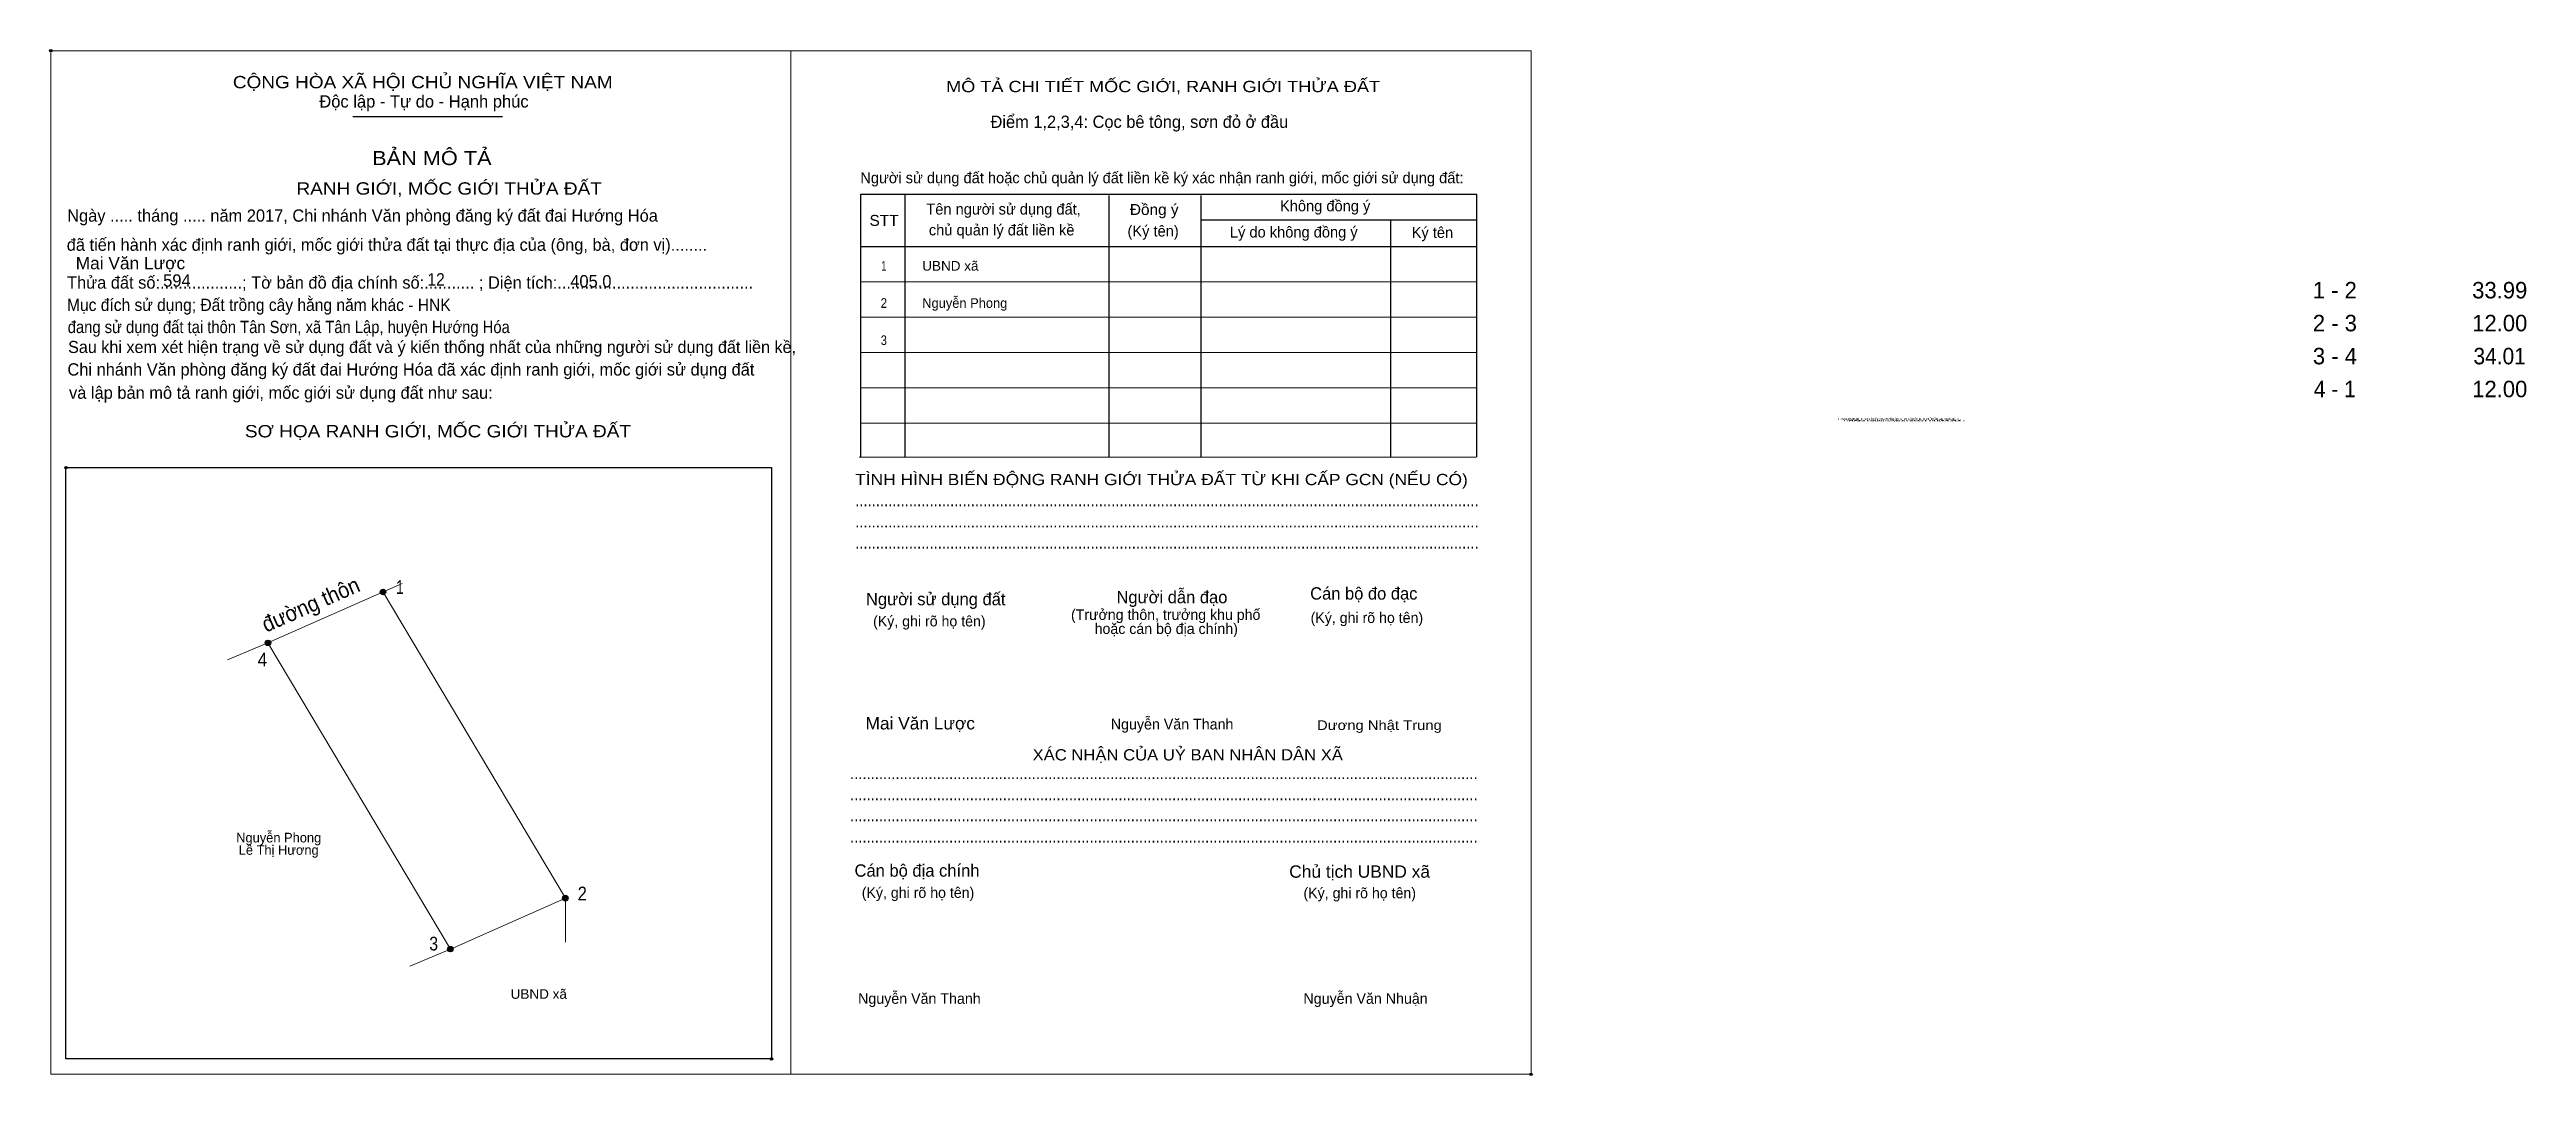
# Model space of a CAD drawing. Header units: metres. Extents: x 548325 to 548562, y 1837810 to 1837908.
import ezdxf
from ezdxf.enums import TextEntityAlignment as Align

# ---------------------------------------------------------------- set-up
doc = ezdxf.new("R2010")
doc.units = ezdxf.units.M
doc.header["$LTSCALE"] = 0.47
doc.header["$PDMODE"] = 32
doc.header["$PDSIZE"] = 0.235
for name, color, linetype, lineweight in [('1', 7, 'Continuous', 25), ('10', 7, 'Continuous', 13), ('11', 7, 'Continuous', 25), ('2', 7, 'Continuous', 13), ('27', 7, 'Continuous', 13)]:
    doc.layers.add(name, color=color, linetype=linetype, lineweight=lineweight)
for name, color, linetype in [('36', 7, 'Continuous'), ('52', 7, 'Continuous'), ('6', 7, 'Continuous'), ('60', 7, 'Continuous'), ('9', 7, 'Continuous')]:
    doc.layers.add(name, color=color, linetype=linetype)

msp = doc.modelspace()

# ---------------------------------------------------------------- hatches: boundary and pattern name
at = {"layer": '11'}
for points in [[(548357.3421, 1837856.33, 1), (548356.8179, 1837856.33, 1)], [(548346.3621, 1837851.48, 1), (548345.8379, 1837851.48, 1)], [(548374.7321, 1837827.12, 1), (548374.2079, 1837827.12, 1)], [(548363.7621, 1837822.26, 1), (548363.2379, 1837822.26, 1)], [(548363.7621, 1837822.26, 1), (548363.2379, 1837822.26, 1)]]:
    msp.add_hatch(color=256, dxfattribs=at).paths.add_polyline_path(points)

# ---------------------------------------------------------------- linework, layer by layer
at = {"layer": '1'}
for p, q in [((548354.21, 1837901.72), (548368.48, 1837901.72)), ((548406.85, 1837894.28), (548406.85, 1837869.2)), ((548426.32, 1837894.18), (548426.32, 1837869.2)), ((548435.11, 1837894.18), (548435.11, 1837869.2)), ((548435.11, 1837891.85), (548461.44, 1837891.85)), ((548453.19, 1837891.85), (548453.19, 1837869.2)), ((548402.62, 1837889.29), (548461.44, 1837889.29))]:
    msp.add_line(p, q, dxfattribs=at)
at = {"layer": '1', "lineweight": 13}
for p, q in [((548402.62, 1837885.92), (548461.44, 1837885.92)), ((548402.62, 1837882.56), (548461.44, 1837882.56)), ((548402.62, 1837879.19), (548461.44, 1837879.19)), ((548402.62, 1837875.82), (548461.44, 1837875.82)), ((548402.62, 1837872.45), (548461.44, 1837872.45)), ((548402.51, 1837869.2), (548461.34, 1837869.2))]:
    msp.add_line(p, q, dxfattribs=at)
at = {"layer": '1'}
msp.add_lwpolyline([(548461.44, 1837869.2), (548461.44, 1837894.28), (548402.62, 1837894.28), (548402.62, 1837869.2)], dxfattribs=at)
msp.add_lwpolyline([(548326.83, 1837868.2), (548394.14, 1837868.2), (548394.14, 1837811.78), (548326.83, 1837811.78)], close=True, dxfattribs=at)
for p in [(548325.38, 1837907.98), (548325.39, 1837907.98), (548326.83, 1837868.2), (548394.14, 1837811.78), (548466.6, 1837810.32)]:
    msp.add_point(p, dxfattribs=at)
at = {"layer": '10'}
msp.add_line((548346.1, 1837851.48), (548363.5, 1837822.26), dxfattribs=at)
for points in [[(548363.5, 1837822.26), (548346.1, 1837851.48), (548358.91, 1837857.14)], [(548357.08, 1837856.33), (548374.47, 1837827.12), (548363.5, 1837822.26)]]:
    msp.add_lwpolyline(points, dxfattribs=at)
at = {"layer": '11'}
for centre in [(548357.08, 1837856.33), (548346.1, 1837851.48), (548374.47, 1837827.12), (548363.5, 1837822.26), (548363.5, 1837822.26)]:
    msp.add_circle(centre, 0.2621, dxfattribs=at)
at = {"layer": '2'}
for points in [[(548325.39, 1837907.98), (548395.99, 1837907.98), (548395.99, 1837810.32), (548325.39, 1837810.32)], [(548395.99, 1837907.98), (548466.6, 1837907.98), (548466.6, 1837810.32), (548395.99, 1837810.32)], [(548395.99, 1837907.98), (548466.6, 1837907.98), (548466.6, 1837810.32), (548395.99, 1837810.32)]]:
    msp.add_lwpolyline(points, close=True, dxfattribs=at)
at = {"layer": '27'}
for p, q in [((548346.1, 1837851.48), (548342.23, 1837849.85)), ((548374.47, 1837827.12), (548374.47, 1837822.93)), ((548363.5, 1837822.26), (548359.63, 1837820.64))]:
    msp.add_line(p, q, dxfattribs=at)

# ---------------------------------------------------------------- texts
at = {"layer": '1'}
for s, height, width, p in [('CỘNG HÒA XÃ HỘI CHỦ NGHĨA VIỆT NAM', 1.178, 1.15, (548342.75, 1837904.4)), ('RANH GIỚI, MỐC GIỚI THỬA ĐẤT', 1.179, 1.15, (548348.82, 1837894.25)), ('STT', 1.044, 1.05, (548403.49, 1837891.27)), ('Đồng ý', 1.044, 1.05, (548428.33, 1837892.31)), ('Mục đích sử dụng; Đất trồng cây hằng năm khác - HNK', 1.17, 0.95, (548326.93, 1837883.15)), ('đang sử dụng đất tại thôn Tân Sơn, xã Tân Lập, huyện Hướng Hóa', 1.17, 0.9, (548327, 1837881.04)), ('RANH GIỚI, MỐC GIỚI THỬA ĐẤT', 0.1475, 3.55, (548495.85, 1837872.77)), ('RANH GIỚI, MỐC GIỚI THỬA ĐẤT', 0.1475, 3.55, (548496.28, 1837872.77)), ('SƠ HỌA RANH GIỚI, MỐC GIỚI THỬA ĐẤT', 1.179, 1.15, (548343.9, 1837871.09)), ('RANH GIỚI, MỐC GIỚI THỬA ĐẤT', 0.1475, 3.55, (548496.42, 1837872.61)), ('RANH GIỚI, MỐC GIỚI THỬA ĐẤT', 0.1475, 3.55, (548496.86, 1837872.61)), ('TÌNH HÌNH BIẾN ĐỘNG RANH GIỚI THỬA ĐẤT TỪ KHI CẤP GCN (NẾU CÓ)', 1.077, 1.15, (548402.12, 1837866.53)), ('.......................................................................................................................................................', 1.178, 0.9, (548402.12, 1837864.51)), ('.......................................................................................................................................................', 1.178, 0.9, (548402.12, 1837862.49)), ('.......................................................................................................................................................', 1.178, 0.9, (548402.12, 1837860.47)), ('Dương Nhật Trung', 0.9172, 1.15, (548446.18, 1837843.17)), ('........................................................................................................................................................', 1.178, 0.9, (548401.63, 1837838.48)), ('........................................................................................................................................................', 1.178, 0.9, (548401.63, 1837836.46)), ('........................................................................................................................................................', 1.178, 0.9, (548401.63, 1837834.45)), ('........................................................................................................................................................', 1.178, 0.9, (548401.63, 1837832.43)), ('Chủ tịch UBND xã', 1.179, 1.05, (548443.53, 1837829.07))]:
    msp.add_text(s, height=height, dxfattribs=dict(at, width=width)).set_placement(p)
for s, height, p in [('Độc lập - Tự do - Hạnh phúc', 1.178, (548351, 1837902.56)), ('Điểm 1,2,3,4: Cọc bê tông, sơn đỏ ở đầu', 1.17, (548415.03, 1837900.62)), ('Người sử dụng đất hoặc chủ quản lý đất liền kề ký xác nhận ranh giới, mốc giới sử dụng đất:', 1.044, (548402.61, 1837895.34)), ('Ngày ..... tháng ..... năm 2017, Chi nhánh Văn phòng đăng ký đất đai Hướng Hóa', 1.17, (548326.95, 1837891.67)), ('Tên người sử dụng đất,', 1.044, (548408.91, 1837892.35)), ('Không đồng ý', 1.044, (548442.65, 1837892.66)), (' đã tiến hành xác định ranh giới, mốc giới thửa đất tại thực địa của (ông, bà, đơn vị)........', 1.17, (548326.47, 1837888.89)), ('chủ quản lý đất liền kề', 1.044, (548409.15, 1837890.36)), ('(Ký tên)', 1.044, (548428.1, 1837890.26)), ('Lý do không đồng ý', 1.044, (548437.87, 1837890.16)), ('Ký tên', 1.044, (548455.21, 1837890.12)), ('Thửa đất số:..................; Tờ bản đồ địa chính số:........... ; Diện tích:...........................................', 1.17, (548326.93, 1837885.28)), ('Sau khi xem xét hiện trạng về sử dụng đất và ý kiến thống nhất của những người sử dụng đất liền kề,', 1.152, (548327.03, 1837879.14)), ('Chi nhánh Văn phòng đăng ký đất đai Hướng Hóa đã xác định ranh giới, mốc giới sử dụng đất', 1.17, (548326.97, 1837876.99)), (' và lập bản mô tả ranh giới, mốc giới sử dụng đất như sau:', 1.17, (548326.69, 1837874.77)), ('Người sử dụng đất', 1.179, (548403.15, 1837855.07)), ('Người dẫn đạo', 1.178, (548427.05, 1837855.26)), ('Cán bộ đo đạc', 1.176, (548445.53, 1837855.61)), ('(Ký, ghi rõ họ tên)', 1.01, (548403.83, 1837853.05)), ('(Ký, ghi rõ họ tên)', 1.01, (548445.57, 1837853.38)), ('Nguyễn Văn Thanh', 1.015, (548426.51, 1837843.22)), ('Cán bộ địa chính', 1.179, (548402.06, 1837829.17)), ('(Ký, ghi rõ họ tên)', 1.01, (548402.75, 1837827.15)), ('(Ký, ghi rõ họ tên)', 1.01, (548444.89, 1837827.11)), ('Nguyễn Văn Thanh', 1.015, (548402.4, 1837817.04)), ('Nguyễn Văn Nhuận', 1.015, (548444.89, 1837817.04))]:
    msp.add_text(s, height=height, dxfattribs=at).set_placement(p)
for s, height, width, p in [('MÔ TẢ CHI TIẾT MỐC GIỚI, RANH GIỚI THỬA ĐẤT', 1.077, 1.2, (548431.5, 1837904.03)), ('BẢN MÔ TẢ', 1.347, 1.15, (548361.735, 1837897.07)), ('XÁC NHẬN CỦA UỶ BAN NHÂN DÂN XÃ', 1.078, 1.1, (548433.85, 1837840.26))]:
    msp.add_text(s, height=height, dxfattribs=dict(at, width=width)).set_placement(p, align=Align.CENTER)
for s, p in [('(Trưởng thôn, trưởng khu phố', (548431.745, 1837853.67)), ('hoặc cán bộ địa chính)', (548431.8, 1837852.33))]:
    msp.add_text(s, height=1.01, dxfattribs=at).set_placement(p, align=Align.CENTER)
at = {"layer": '10', "width": 0.95}
msp.add_text('đường thôn', height=1.5, rotation=23.832, dxfattribs=at).set_placement((548345.93, 1837852.45))
at = {"layer": '36'}
for s, p in [('Nguyễn Phong', (548347.125, 1837832.44)), ('Lê Thị Hương', (548347.125, 1837831.26))]:
    msp.add_text(s, height=0.9172, dxfattribs=at).set_placement(p, align=Align.CENTER)
at = {"layer": '36', "width": 1.05}
msp.add_text('UBND xã', height=0.9172, dxfattribs=at).set_placement((548371.935, 1837817.52), align=Align.CENTER)
at = {"layer": '52'}
for s, p in [('1 - 2', (548543.28, 1837884.35)), ('33.99', (548559.015, 1837884.35)), ('2 - 3', (548543.285, 1837881.21)), ('12.00', (548559.015, 1837881.21)), ('3 - 4', (548543.29, 1837878.06)), ('12.00', (548559.015, 1837874.92))]:
    msp.add_text(s, height=1.572, dxfattribs=at).set_placement(p, align=Align.CENTER)
at = {"layer": '52', "width": 0.95}
for s, p in [('34.01', (548559.005, 1837878.06)), ('4 - 1', (548543.28, 1837874.92))]:
    msp.add_text(s, height=1.572, dxfattribs=at).set_placement(p, align=Align.CENTER)
at = {"layer": '6'}
for s, width, p in [('Mai Văn Lược', 1.05, (548327.76, 1837887.13)), ('12', 0.95, (548361.31, 1837885.58)), ('Mai Văn Lược', 1.05, (548403.11, 1837843.22))]:
    msp.add_text(s, height=1.175, dxfattribs=dict(at, width=width)).set_placement(p)
for s, p in [('594', (548336.1, 1837885.47)), ('405.0', (548374.94, 1837885.4))]:
    msp.add_text(s, height=1.175, dxfattribs=at).set_placement(p)
at = {"layer": '60'}
for s, width, p in [('1', 0.75, (548404.86, 1837887)), ('2', 0.9, (548404.855, 1837883.45)), ('3', 0.85, (548404.855, 1837879.9))]:
    msp.add_text(s, height=0.9172, dxfattribs=dict(at, width=width)).set_placement(p, align=Align.CENTER)
at = {"layer": '60', "width": 1.05}
msp.add_text('UBND xã', height=0.9172, dxfattribs=at).set_placement((548408.52, 1837887))
at = {"layer": '60'}
msp.add_text('Nguyễn Phong', height=0.9172, dxfattribs=at).set_placement((548408.52, 1837883.45))
at = {"layer": '9'}
for s, width, p in [('1', 0.75, (548358.69, 1837856.16)), ('4', 0.95, (548345.575, 1837849.23)), ('2', 0.9, (548376.085, 1837826.91)), ('3', 0.85, (548361.91, 1837822.13))]:
    msp.add_text(s, height=1.31, dxfattribs=dict(at, width=width)).set_placement(p, align=Align.CENTER)

doc.saveas('drawing.dxf')
